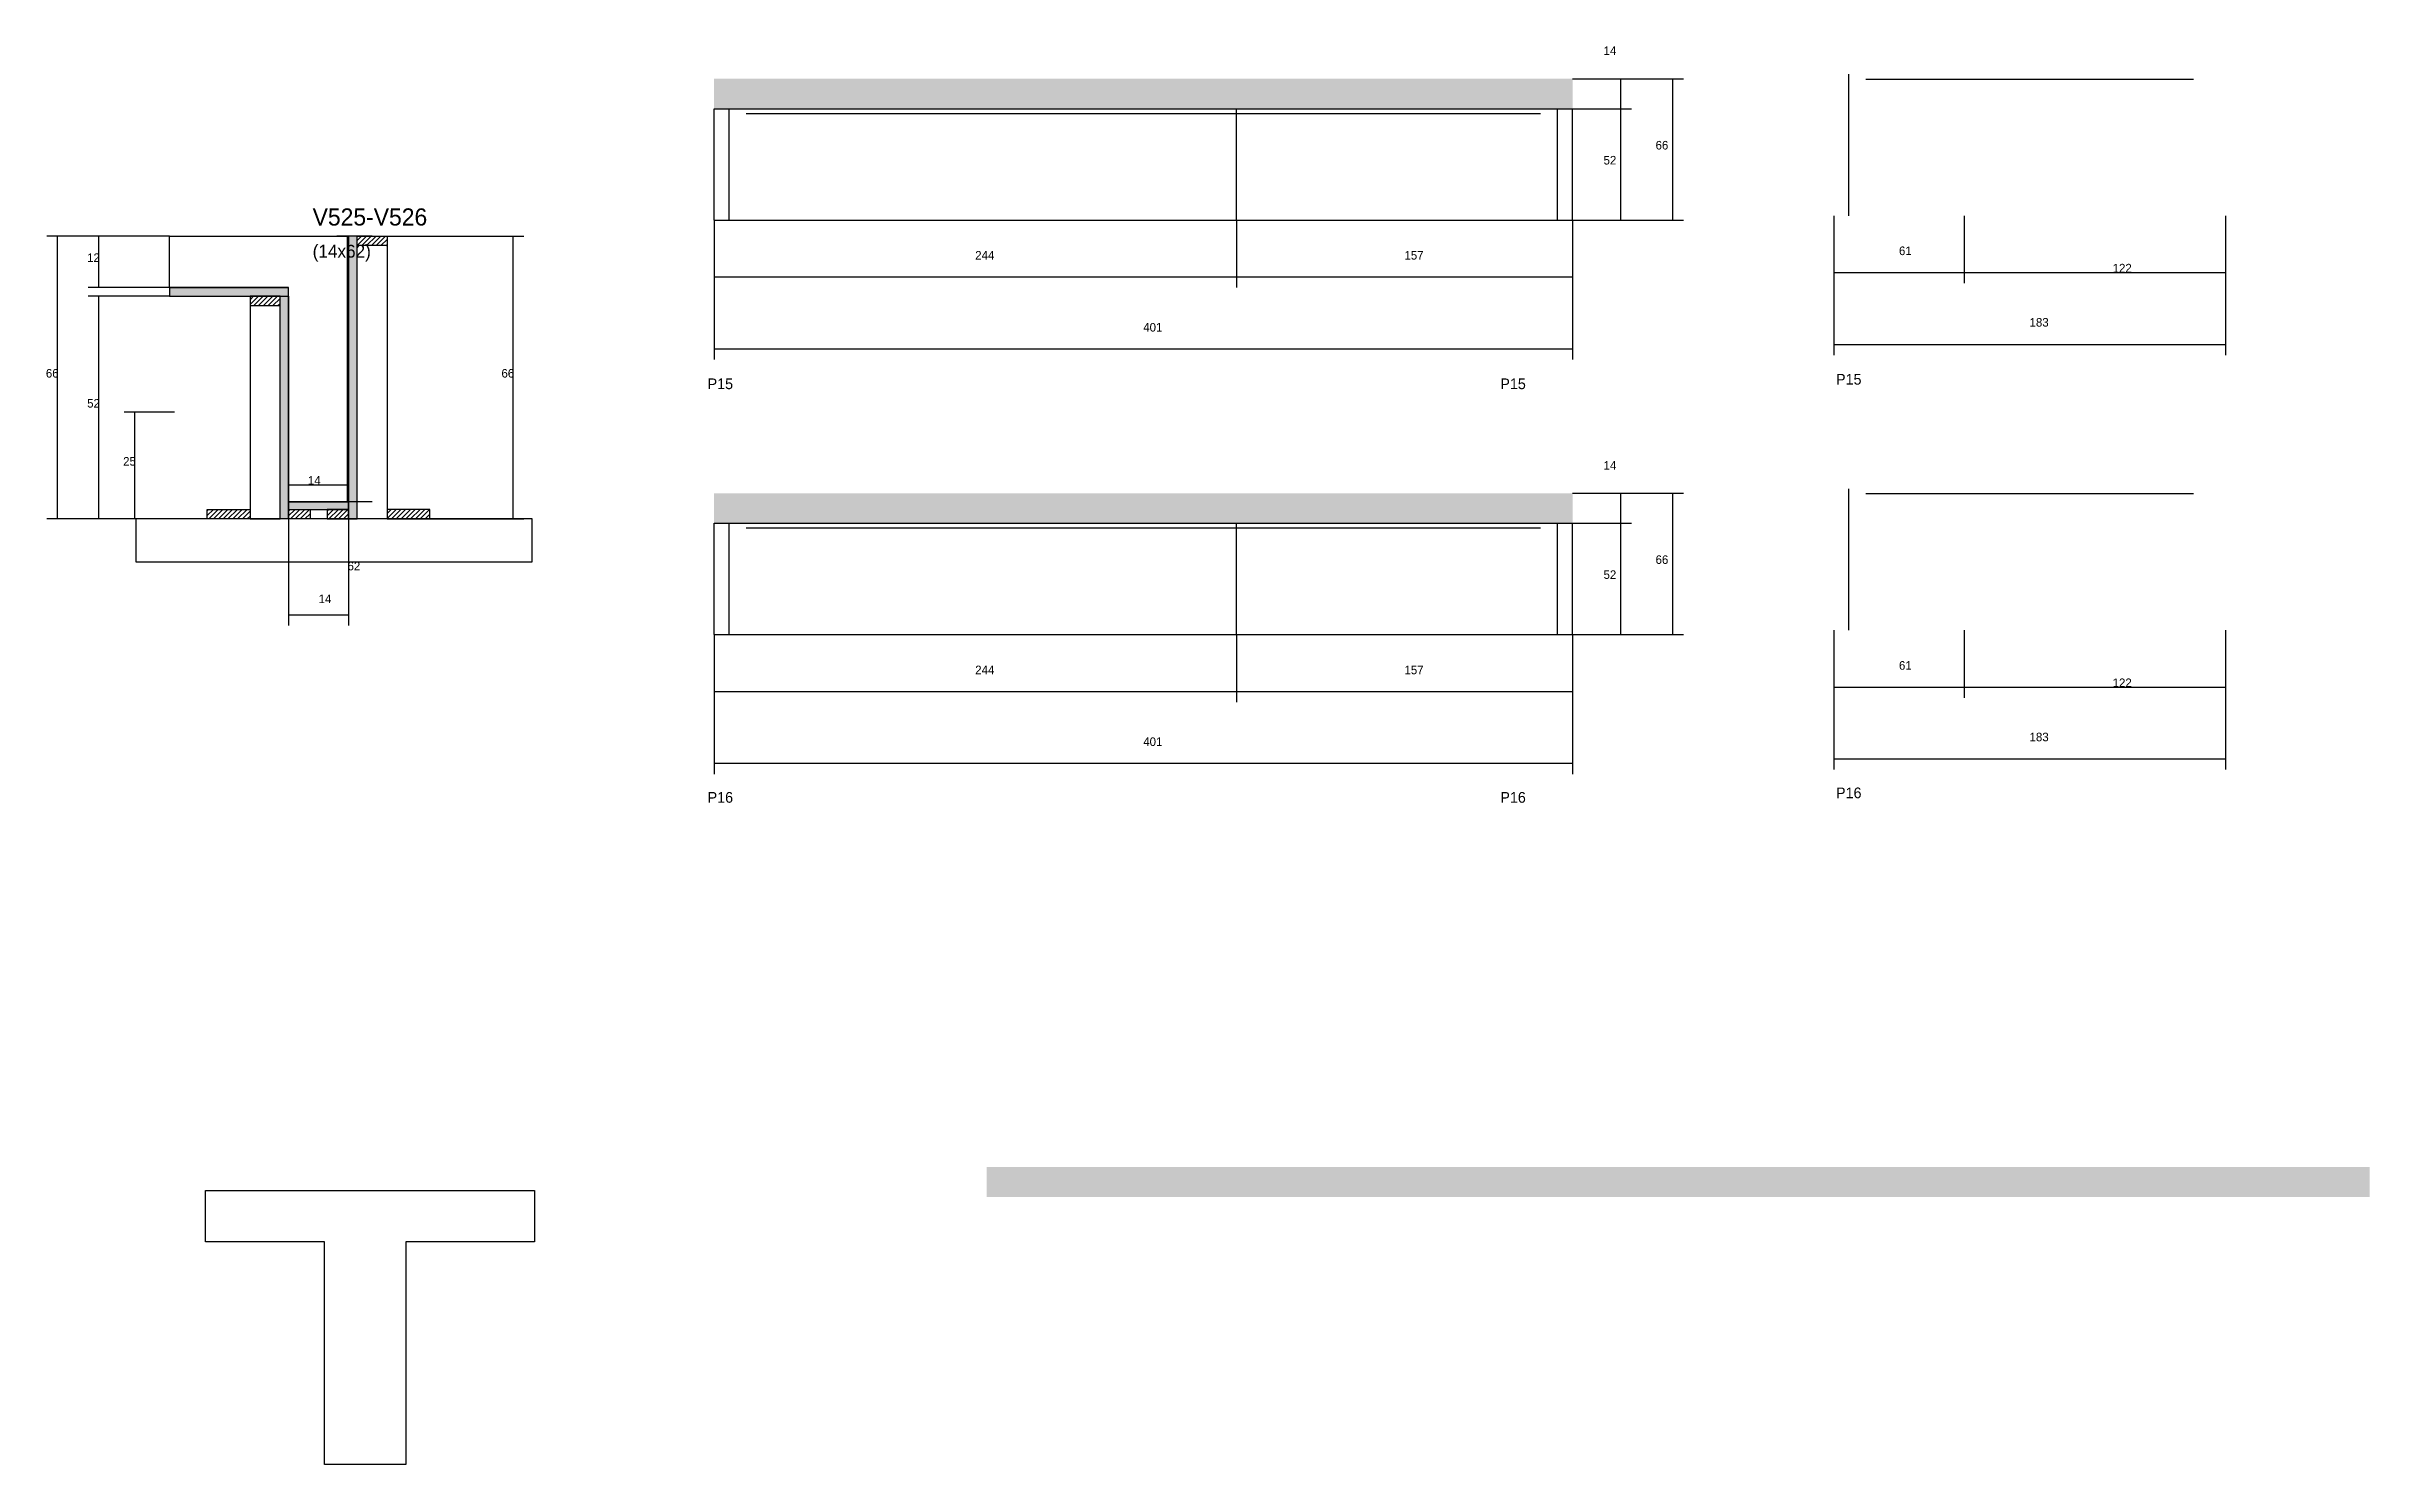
# Model space of a CAD drawing. Header units: metres. Extents: x 3323 to 4408, y -3827 to -3165.
import ezdxf

# ---------------------------------------------------------------- set-up
doc = ezdxf.new("R2010")
doc.units = ezdxf.units.M
for name, color, linetype in [('CONCRETO', 251, 'Continuous'), ('COTA', 241, 'Continuous'), ('Cota Seção (2x)', 4, 'Continuous'), ('Hachura', 253, 'Continuous'), ('Madeira', 126, 'Continuous'), ('NOMENCLATURA', 7, 'Continuous'), ('Painéis', 200, 'Continuous'), ('SARR_2.2x7', 40, 'Continuous'), ('Texto Seção', 7, 'Continuous')]:
    doc.layers.add(name, color=color, linetype=linetype)

msp = doc.modelspace()

# ---------------------------------------------------------------- hatches: boundary and pattern name
at = {"layer": 'COTA'}
h = msp.add_hatch(dxfattribs=at)
h.set_pattern_fill('AR-CONC', scale=0.03)
h.paths.add_polyline_path([(3635, -3180.1), (3635, -3194.1), (3635, -3194.1), (4036, -3194.1), (4036, -3194.1), (4036, -3180.1), (4036, -3180.1), (3635, -3180.1)])
h = msp.add_hatch(dxfattribs=at)
h.set_pattern_fill('AR-CONC', scale=0.03)
h.paths.add_polyline_path([(3635, -3373.6), (3635, -3387.6), (3635, -3387.6), (4036, -3387.6), (4036, -3387.6), (4036, -3373.6), (4036, -3373.6), (3635, -3373.6)])
h = msp.add_hatch(dxfattribs=at)
h.set_pattern_fill('AR-CONC', scale=0.03)
h.paths.add_polyline_path([(4408.3, -3702.2), (4408.3, -3688.2), (4408.3, -3688.2), (3762.3, -3688.2), (3762.3, -3688.2), (3762.3, -3702.2), (3762.3, -3702.2), (4408.3, -3702.2)])
at = {"layer": 'Hachura'}
h = msp.add_hatch(color=8, dxfattribs=at)
h.dxf.hatch_style = 1
h.paths.add_polyline_path([(3464.3, -3385.6), (3468.3, -3385.6), (3468.3, -3385.6), (3468.3, -3253.6), (3468.3, -3253.6), (3464.3, -3253.6), (3464.3, -3253.6), (3464.3, -3385.6)])
h = msp.add_hatch(dxfattribs=at)
h.set_pattern_fill('ANSI31', scale=0.5)
h.paths.add_polyline_path([(3468.3, -3258), (3468.3, -3253.6), (3468.3, -3253.6), (3482.3, -3253.6), (3482.3, -3253.6), (3482.3, -3258), (3482.3, -3258), (3468.3, -3258)])
h = msp.add_hatch(color=8, dxfattribs=at)
h.dxf.hatch_style = 1
h.paths.add_polyline_path([(3436.3, -3281.6), (3436.3, -3277.6), (3436.3, -3277.6), (3380.7, -3277.6), (3380.7, -3277.6), (3380.7, -3281.6), (3380.7, -3281.6), (3436.3, -3281.6)])
h = msp.add_hatch(dxfattribs=at)
h.set_pattern_fill('ANSI31', scale=0.5)
h.paths.add_polyline_path([(3432.3, -3286), (3432.3, -3281.6), (3432.3, -3281.6), (3418.3, -3281.6), (3418.3, -3281.6), (3418.3, -3286), (3418.3, -3286), (3432.3, -3286)])
h = msp.add_hatch(color=8, dxfattribs=at)
h.dxf.hatch_style = 1
h.paths.add_polyline_path([(3436.3, -3277.6), (3432.3, -3277.6), (3432.3, -3277.6), (3432.3, -3385.6), (3432.3, -3385.6), (3436.3, -3385.6), (3436.3, -3385.6), (3436.3, -3277.6)])
h = msp.add_hatch(dxfattribs=at)
h.set_pattern_fill('ANSI31', scale=0.5)
h.paths.add_polyline_path([(3398.3, -3385.6), (3398.3, -3381.2), (3398.3, -3381.2), (3418.3, -3381.2), (3418.3, -3381.2), (3418.3, -3385.6), (3418.3, -3385.6), (3398.3, -3385.6)])
h = msp.add_hatch(color=8, dxfattribs=at)
h.dxf.hatch_style = 1
h.paths.add_polyline_path([(3464.3, -3381.2), (3464.3, -3377.6), (3464.3, -3377.6), (3436.3, -3377.6), (3436.3, -3377.6), (3436.3, -3381.2), (3436.3, -3381.2), (3464.3, -3381.2)])
h = msp.add_hatch(dxfattribs=at)
h.set_pattern_fill('ANSI31', scale=0.5)
h.paths.add_polyline_path([(3436.3, -3385.6), (3436.3, -3381.2), (3436.3, -3381.2), (3446.3, -3381.2), (3446.3, -3381.2), (3446.3, -3385.6), (3446.3, -3385.6), (3436.3, -3385.6)])
h = msp.add_hatch(dxfattribs=at)
h.set_pattern_fill('ANSI31', scale=0.5)
h.paths.add_polyline_path([(3464.3, -3385.6), (3464.3, -3381.2), (3464.3, -3381.2), (3454.3, -3381.2), (3454.3, -3381.2), (3454.3, -3385.6), (3454.3, -3385.6), (3464.3, -3385.6)])
h = msp.add_hatch(dxfattribs=at)
h.set_pattern_fill('ANSI31', scale=0.5)
h.paths.add_polyline_path([(3502.3, -3385.6), (3502.3, -3381.2), (3502.3, -3381.2), (3482.3, -3381.2), (3482.3, -3381.2), (3482.3, -3385.6), (3482.3, -3385.6), (3502.3, -3385.6)])

# ---------------------------------------------------------------- linework, layer by layer
at = {"layer": 'CONCRETO'}
for points in [[(3380.7, -3277.6), (3380.7, -3253.6), (3464.3, -3253.6), (3464.3, -3281.6), (3464.3, -3281.6), (3464.3, -3377.6), (3436.3, -3377.6), (3436.3, -3277.6)], [(3397.5, -3723.1), (3397.5, -3699.1), (3551.1, -3699.1), (3551.1, -3723.1), (3491.1, -3723.1), (3491.1, -3827.1), (3453.1, -3827.1), (3453.1, -3723.1)]]:
    msp.add_lwpolyline(points, close=True, dxfattribs=at)
at = {"layer": 'COTA'}
for p, q in [((4036, -3180.1), (4063.6, -3180.1)), ((4036, -3180.1), (4087.9, -3180.1)), ((4058.6, -3194.1), (4058.6, -3180.1)), ((4082.9, -3246.1), (4082.9, -3180.1)), ((4036, -3194.1), (4063.6, -3194.1)), ((4036, -3194.1), (4063.6, -3194.1)), ((4058.6, -3246.1), (4058.6, -3194.1)), ((4158, -3244), (4158, -3275.5)), ((4158, -3244), (4158, -3309.1)), ((4219, -3244), (4219, -3275.5)), ((4219, -3244), (4219, -3275.5)), ((4341, -3244), (4341, -3275.5)), ((4341, -3244), (4341, -3309.1)), ((3380.7, -3253.6), (3323.4, -3253.6)), ((3328.4, -3385.6), (3328.4, -3253.6)), ((3380.7, -3253.6), (3342.7, -3253.6)), ((3347.7, -3277.6), (3347.7, -3253.6)), ((3482.3, -3253.6), (3546.2, -3253.6)), ((3541.2, -3385.6), (3541.2, -3253.6)), ((3635, -3246.1), (3635, -3277.6)), ((3635, -3246.1), (3635, -3311.2)), ((3879, -3246.1), (3879, -3277.6)), ((3879, -3246.1), (3879, -3277.6)), ((4036, -3246.1), (4036, -3311.2)), ((4036, -3246.1), (4087.9, -3246.1)), ((4036, -3246.1), (4036, -3277.6)), ((4036, -3246.1), (4063.6, -3246.1)), ((3635, -3272.6), (3879, -3272.6)), ((3879, -3272.6), (4036, -3272.6)), ((4158, -3270.5), (4219, -3270.5)), ((4219, -3270.5), (4341, -3270.5)), ((3380.7, -3277.6), (3342.7, -3277.6)), ((3380.7, -3281.6), (3342.7, -3281.6)), ((3347.7, -3385.6), (3347.7, -3281.6)), ((3635, -3306.2), (4036, -3306.2)), ((4158, -3304.1), (4341, -3304.1)), ((3383, -3335.7), (3359.5, -3335.7)), ((3364.5, -3385.6), (3364.5, -3335.7)), ((4036, -3373.6), (4063.6, -3373.6)), ((4036, -3373.6), (4087.9, -3373.6)), ((4058.6, -3387.6), (4058.6, -3373.6)), ((4082.9, -3439.6), (4082.9, -3373.6)), ((3402.7, -3385.6), (3323.4, -3385.6)), ((3402.7, -3385.6), (3342.7, -3385.6)), ((3383, -3385.6), (3359.5, -3385.6)), ((3436.3, -3385.6), (3436.3, -3435.4)), ((3464.3, -3385.6), (3464.3, -3435.4)), ((3497.9, -3385.6), (3546.2, -3385.6)), ((4036, -3387.6), (4063.6, -3387.6)), ((4036, -3387.6), (4063.6, -3387.6)), ((4058.6, -3439.6), (4058.6, -3387.6)), ((3436.3, -3430.4), (3464.3, -3430.4)), ((3635, -3439.6), (3635, -3471.2)), ((3635, -3439.6), (3635, -3504.7)), ((3879, -3439.6), (3879, -3471.2)), ((3879, -3439.6), (3879, -3471.2)), ((4036, -3439.6), (4036, -3504.7)), ((4036, -3439.6), (4087.9, -3439.6)), ((4036, -3439.6), (4036, -3471.2)), ((4036, -3439.6), (4063.6, -3439.6)), ((4158, -3437.5), (4158, -3469.1)), ((4158, -3437.5), (4158, -3502.6)), ((4219, -3437.5), (4219, -3469.1)), ((4219, -3437.5), (4219, -3469.1)), ((4341, -3437.5), (4341, -3469.1)), ((4341, -3437.5), (4341, -3502.6)), ((3635, -3466.2), (3879, -3466.2)), ((3879, -3466.2), (4036, -3466.2)), ((4158, -3464.1), (4219, -3464.1)), ((4219, -3464.1), (4341, -3464.1)), ((3635, -3499.7), (4036, -3499.7)), ((4158, -3497.6), (4341, -3497.6))]:
    msp.add_line(p, q, dxfattribs=at)
at = {"layer": 'Cota Seção (2x)'}
for p, q in [((3475.3, -3253.6), (3458.8, -3253.6)), ((3463.8, -3377.6), (3463.8, -3253.6)), ((3436.3, -3385.6), (3436.3, -3364.6)), ((3436.3, -3369.6), (3464.3, -3369.6)), ((3464.3, -3385.6), (3464.3, -3364.6)), ((3475.3, -3377.6), (3458.8, -3377.6))]:
    msp.add_line(p, q, dxfattribs=at)
at = {"layer": 'Madeira'}
for points in [[(3468.3, -3258), (3468.3, -3253.6), (3482.3, -3253.6), (3482.3, -3258)], [(3468.3, -3253.6), (3482.3, -3253.6), (3482.3, -3385.6), (3468.3, -3385.6)], [(3432.3, -3286), (3432.3, -3281.6), (3418.3, -3281.6), (3418.3, -3286)], [(3432.3, -3281.6), (3418.3, -3281.6), (3418.3, -3385.6), (3432.3, -3385.6)], [(3364.9, -3405.6), (3550.1, -3405.6), (3550.1, -3385.6), (3364.9, -3385.6)], [(3398.3, -3385.6), (3398.3, -3381.2), (3418.3, -3381.2), (3418.3, -3385.6)], [(3436.3, -3385.6), (3436.3, -3381.2), (3446.3, -3381.2), (3446.3, -3385.6)], [(3464.3, -3385.6), (3464.3, -3381.2), (3454.3, -3381.2), (3454.3, -3385.6)], [(3502.3, -3385.6), (3502.3, -3381.2), (3482.3, -3381.2), (3482.3, -3385.6)]]:
    msp.add_lwpolyline(points, close=True, dxfattribs=at)
at = {"layer": 'Painéis'}
for p, q in [((3635, -3194.1), (3879, -3194.1)), ((3635, -3246.1), (3635, -3194.1)), ((3879, -3194.1), (4036, -3194.1)), ((3879, -3246.1), (3879, -3194.1)), ((4036, -3246.1), (4036, -3194.1)), ((3635, -3246.1), (4036, -3246.1)), ((3380.7, -3277.6), (3436.3, -3277.6)), ((3436.3, -3377.6), (3464.3, -3377.6)), ((3635, -3387.6), (3879, -3387.6)), ((3635, -3439.6), (3635, -3387.6)), ((3879, -3387.6), (4036, -3387.6)), ((3879, -3439.6), (3879, -3387.6)), ((4036, -3439.6), (4036, -3387.6)), ((3635, -3439.6), (4036, -3439.6))]:
    msp.add_line(p, q, dxfattribs=at)
for points in [[(3468.3, -3253.6), (3464.3, -3253.6), (3464.3, -3385.6), (3468.3, -3385.6)], [(3436.3, -3281.6), (3436.3, -3277.6), (3380.7, -3277.6), (3380.7, -3281.6)], [(3432.3, -3281.6), (3436.3, -3281.6), (3436.3, -3385.6), (3432.3, -3385.6)], [(3464.3, -3381.2), (3464.3, -3377.6), (3436.3, -3377.6), (3436.3, -3381.2)]]:
    msp.add_lwpolyline(points, close=True, dxfattribs=at)
at = {"layer": 'SARR_2.2x7'}
for p, q in [((4165, -3244), (4165, -3178)), ((4173, -3180.2), (4219, -3180.2)), ((4219, -3180.2), (4326, -3180.2)), ((3642, -3246.1), (3642, -3194.1)), ((3650, -3196.3), (3879, -3196.3)), ((3879, -3196.3), (4021, -3196.3)), ((4029, -3246.1), (4029, -3194.1)), ((4165, -3437.5), (4165, -3371.5)), ((4173, -3373.7), (4219, -3373.7)), ((4219, -3373.7), (4326, -3373.7)), ((3642, -3439.6), (3642, -3387.6)), ((3650, -3389.8), (3879, -3389.8)), ((3879, -3389.8), (4021, -3389.8)), ((4029, -3439.6), (4029, -3387.6))]:
    msp.add_line(p, q, dxfattribs=at)

# ---------------------------------------------------------------- texts
at = {"layer": 'COTA'}
for s, p in [('14', (4050.5, -3169)), ('66', (4074.8, -3213.1)), ('52', (4050.5, -3220.1)), ('12', (3342.2, -3265.6)), ('244', (3757, -3264.5)), ('157', (3957.5, -3264.5)), ('61', (4188.5, -3262.4)), ('122', (4288.3, -3270.5)), ('401', (3835.5, -3298.1)), ('183', (4249.5, -3295.8)), ('66', (3322.9, -3319.6)), ('66', (3535.7, -3319.6)), ('52', (3342.2, -3333.6)), ('25', (3359, -3360.7)), ('14', (4050.5, -3362.6)), ('66', (4074.8, -3406.6)), ('52', (4050.5, -3413.6)), ('14', (3450.3, -3424.9)), ('244', (3757, -3458.1)), ('157', (3957.5, -3458.1)), ('61', (4188.5, -3456)), ('122', (4288.3, -3464.1)), ('401', (3835.5, -3491.6)), ('183', (4249.5, -3489.4))]:
    msp.add_text(s, height=4, dxfattribs=at).set_placement(p)
at = {"layer": 'Cota Seção (2x)'}
for s, p in [('14', (3445.3, -3369.6)), ('62', (3463.8, -3409.6))]:
    msp.add_text(s, height=4, dxfattribs=at).set_placement(p)
at = {"layer": 'NOMENCLATURA'}
for s, p in [('P15', (3632, -3325)), ('P15', (4002.3, -3325)), ('P15', (4159.1, -3322.9)), ('P16', (3632, -3518.1)), ('P16', (4002.3, -3518.1)), ('P16', (4159.1, -3516))]:
    msp.add_text(s, height=5, dxfattribs=at).set_placement(p)
at = {"layer": 'Texto Seção'}
for s, height, p in [('V525-V526', 8, (3447.5, -3248.6)), ('(14x62)', 6, (3447.5, -3263.6))]:
    msp.add_text(s, height=height, dxfattribs=at).set_placement(p)

doc.saveas('drawing.dxf')
